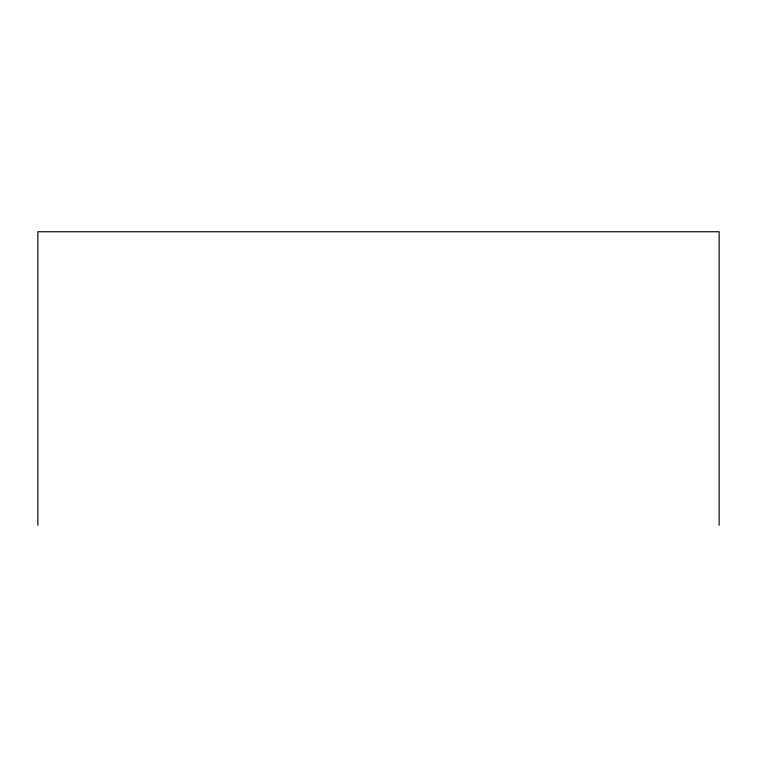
<?xml version="1.0" encoding="UTF-8"?>
<svg xmlns="http://www.w3.org/2000/svg" width="757" height="757" viewBox="0 0 757 757"><rect width="100%" height="100%" fill="white"/><g stroke="black" fill="none" stroke-linecap="round" stroke-linejoin="round"><path stroke-width="1.14" d="M719.15 525.254L719.15 231.746L37.85 231.746L37.85 525.254"/></g></svg>
